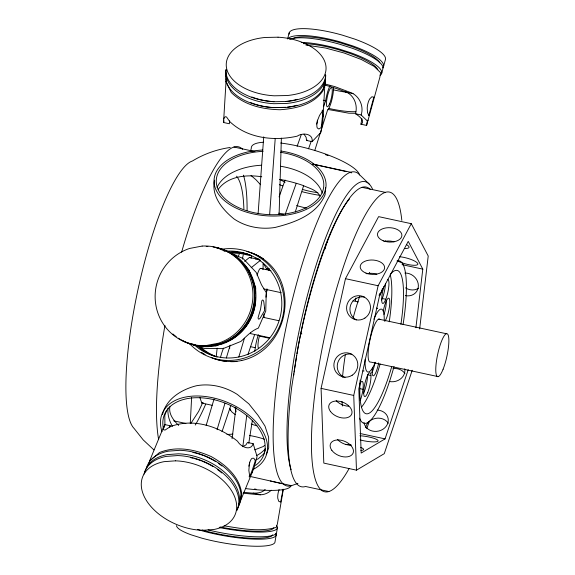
<?xml version="1.0" encoding="UTF-8"?>
<svg xmlns="http://www.w3.org/2000/svg" width="575" height="575" viewBox="0 0 575 575"><rect width="100%" height="100%" fill="white"/><g stroke="black" fill="none" stroke-linecap="round" stroke-linejoin="round"><path stroke-width="0.86" d="M304.017 134.155L306.159 137.396L306.489 140.429L312.11 141.644C313.512 133.328 302.277 132.494 297.203 136.167C274.124 141.321 247.502 138.496 229.763 121.591L226.536 116.977L225.307 116.725L224.3 117.602L223.754 118.989L223.639 122.525L229.339 123.754L229.655 120.858M255.472 297.642C256.393 316.803 242.262 337.144 223.862 342.75M255.588 293.228L255.731 287.924L248.91 269.876L242.348 262.919M279.098 214.77L281.376 138.115M190.26 423.516L191.619 397.62M223.754 118.989L226.191 78.739M312.11 141.644L320.922 132.358L322.827 121.577L324.976 81.981M214.533 180.183C211.003 196.01 222.554 209.508 233.867 218.816A52.181 43.908 -7.8 0 0 274.9 227.499C294.465 222.604 316.71 214.877 325.076 194.752L325.486 187.666M317.4 120.175L317.105 122.626A9.775 2.171 -77.5 0 1 316.602 124.063M258.096 213.728L263.724 136.828M269.661 214.41L275.224 138.41M361.948 118.795L360.899 124.2L366.606 125.436L367.95 120.089M216.286 356.133L217.163 348.141M278.832 320.699L263.58 317.407L263.975 314.036M265.952 297.203L266.944 288.787M415.912 327.736L422.79 269.129L408.236 241.378L379.773 294.673L358.829 388.88L361.172 453.064L385.049 438.89L408.228 369.689M419.649 328.986L428.217 256.004L411.276 223.689L378.609 216.631L345.467 278.681L321.08 388.369L323.811 463.105L356.478 470.163L384.272 453.661L412.21 370.264M232.077 438.732L235.994 407.567M242.844 446.545L246.761 415.38M254.818 351.268L255.264 347.702A19.162 4.118 -77.8 0 1 258.34 334.722M169.798 427.168L170.322 425.78L164.702 424.566L163.3 428.957L163.889 429.956L165.162 430.014L170.15 426.7C193.207 417.795 219.075 426.334 237.59 441.277C240.379 446.509 250.635 451.749 253.173 443.692L247.473 442.455L245.935 444.921L242.736 446.696M248.767 443.296L252.382 420.368M366.606 125.436L367.317 120.951L361.122 114.978L355.508 113.764C358.11 104.6 353.639 93.739 343.843 91.296A44.462 10.817 15.4 0 0 324.753 85.071M283.101 489.188L280.65 502.076L278.731 501.328L277.761 498.245A9.617 3.824 -75.4 0 1 279.091 489.555M283.317 489.361L277.402 523.825L276.302 527.412C259.268 532.155 241.22 528.547 224.113 525.823M276.252 534.621L275.03 541.715A49.953 9.552 9.7 0 1 201.494 538.071L191.231 534.851A49.953 9.552 9.7 0 1 176.511 525.6M277.466 527.527L276.654 532.256A49.953 9.552 9.7 0 1 208.071 529.913M223.639 122.525L223.927 120.865M324.343 83.655L323.107 90.634C313.476 104.643 296.046 108.61 280.061 109.746C262.466 109.343 244.224 105.211 231.287 92.532L225.723 81.355M356.478 470.163L353.74 395.435L378.127 285.739L411.276 223.689M361.122 114.978C363.997 106.806 359.799 96.895 352.051 93.114L334.945 86.66L324.681 83.914M148.623 464.471L149.529 461.064L163.357 427.62M163.846 427.807L164.702 424.566M240.156 499.567L241.737 493.602C239.38 476.402 225.515 464.586 211.176 456.557C194.99 449.341 176.432 445.74 159.469 452.525L149.529 461.064M250.664 150.621L251.297 148.321A56.077 13.642 15.4 0 1 263.544 142.233M287.629 38.669L289.283 32.667M367.871 120.93L379.838 77.359L380.585 72.651L374.073 66.369L361.294 59.477L344.188 53.022L325.364 47.984L305.957 45.102M381.534 73.729L382.792 69.158A49.953 12.154 15.4 0 0 352.101 48.199L339.847 44.282A49.953 12.154 15.4 0 0 289.714 39.38M383.417 66.873L385.3 60.016A49.953 12.154 15.4 0 0 354.617 39.057L342.362 35.14A49.953 12.154 15.4 0 0 289.031 34.248M206.138 425.493L214.072 398.993M226.349 357.952L230.187 345.122M217.062 429.676L224.998 403.168M238.812 357.003L244.44 338.193M295.27 212.002L303.65 185.553M314.733 150.578L327.434 110.479A14.023 3.012 -77.8 0 0 333.543 87.537M222.015 431.688L230.834 405.44M247.904 354.646L254.164 336.023A19.162 4.118 -77.8 0 0 254.596 334.549M279.083 196.909L285.092 180.047M297.11 146.323L301.314 134.521M285.114 214.554L296.226 183.36M308.545 148.796L311.248 141.213M323.567 106.648L325.673 100.747A14.023 3.012 -77.8 0 1 329.928 85.962M265.463 449.549L263.968 453.682L258.254 458.843L255.889 459.763M266.218 454.66L268.719 447.745L268.618 437.208L264.996 426.075L257.995 415.301L248.838 403.837L237.331 394.45A52.878 44.943 33 0 0 196.341 385.775C181.599 389.455 166.103 398.834 162.473 414.64M166.692 410.363L164.809 415.366L164.917 425.392M238.912 504.713L254.057 467.863L257.068 456.528L253.173 443.692M248.788 466.152L249.126 465.319A9.617 3.428 -85.5 0 1 252.051 458.297L253.884 458.253L255.314 460.762L252.461 469.552A9.617 0.625 -70.6 0 1 249.564 476.574L249.219 477.056L249.514 474.799L248.853 470.408L249.406 463.73A9.775 2.034 -77.5 0 0 249.593 462.192M238.302 256.357L239.689 253.093M202.738 402.486L198.698 411.333L190.684 423.682M251.915 472.945L252.403 472.089M218.177 189.477C227.757 176.043 246.618 174.376 261.762 176.798M263.58 317.407L263.688 317.242A9.775 2.099 -77.8 0 1 264.342 316.732M169.891 426.219L170.322 425.78M265.176 489.469C261.948 493.163 256.587 493.242 252.066 493.106A44.462 8.503 9.7 0 1 243.656 492.243M264.629 445.345L263.357 446.495L254.703 449.837M271.321 490.245C268.158 493.163 263.918 494.974 259.569 494.787L243.153 493.199M244.591 261.366L249.442 257.478A19.162 4.118 -77.8 0 1 250.463 257.658M251.182 267.734L260.188 260.504M306.489 140.429L307.179 140.084M360.899 124.2L361.495 123.941A44.462 10.817 15.4 0 0 356.076 114.094L355.508 113.764M222.245 343.412L215.762 346.035L209.695 345.963M241.744 360.496C286.321 350.692 301.322 286.415 263.702 259.268A54.568 51.355 -25.6 0 0 246.934 251.462M249.521 476.301L291.424 485.702L297.929 483.388M230.252 147.473C216.897 149.349 203.938 153.985 192.417 161A138.043 29.656 -77.8 0 0 138.273 288.248A138.043 29.656 -77.8 0 0 134.09 428.433L143.218 439.911L153.935 449.916M355.832 111.622L355.077 111.701A44.462 10.817 15.4 0 1 328.584 108.373M231.761 253.956L240.465 253.503L251.333 255.803M226.931 434.463L232.918 434.147M199.791 397.303L201.832 403.082L203.536 403.01M285.725 107.317L273.664 107.561A46.438 27.298 3 0 1 250.722 102.602M223.97 250.88L225.702 250.901L243.132 258.556L256.249 272.471L261.481 284.798L266.247 292.603L265.758 311.089L258.362 328.088C251.541 330.661 246.265 336.562 240.925 341.406L223.107 348.63L204.032 348.4L199.281 346.308M199.288 345.834L196.686 345.805L191.935 343.713M201.89 345.87L207.093 345.927M355.781 113.311L348.86 113.196L327.764 109.43M251.189 151.103L253.783 151.592M345.467 92.014L353.043 93.653M323.222 100.215L325.673 100.747M233.91 147.028L254.955 151.577M313.727 164.278L350.563 172.241M361.984 187.328L385.315 192.366M278.58 213.145L283.475 214.202M402.047 264.651L422.79 269.129M249.442 257.478L258.427 259.418M345.467 278.681L378.127 285.739M269.653 269.043L266.261 268.309L263.163 263.048M260.453 268.367L270.897 270.624M382.296 298.511L385.782 299.266M353.021 300.783L358.275 301.918M263.817 288.952L281.225 292.711M378.709 319.111L446.372 333.73M300.172 333.586L301.868 333.953M269.689 337.741L251.412 333.787A9.775 2.099 -77.8 0 1 250.506 332.875M268.755 338.114L259.418 336.102L259.138 337.115A9.775 2.099 -77.8 0 0 258.549 348.285M438.272 376.661L370.609 362.034A21.994 4.729 -77.8 0 1 370.077 339.387A21.994 4.729 -77.8 0 1 379.902 319.42M250.362 346.646L255.264 347.702M370.94 375.54L367.454 374.785A12.219 2.623 -77.8 0 1 363.652 393.106M359.461 388.571L362.947 389.325M321.08 388.369L353.74 395.435M359.986 433.471L385.049 438.89M201.832 403.082L212.11 405.31M173.715 420.842L185.869 423.466M328.871 491.524L305.541 486.479A153.309 32.933 -77.8 0 1 291.784 386.587L297.864 348.263A153.309 32.933 -77.8 0 1 370.314 189.484M253.208 493.156L260.683 494.773M346.172 171.587L314.82 164.579A54.568 0.46 12.3 0 0 312.34 164.033M270.351 480.966L282.109 483.676M350.197 172.507L351.706 172.859M202.041 529.92L204.427 530.668A46.438 8.877 9.7 0 0 272.643 534.815M197.584 529.367L202.716 530.977A49.953 9.552 9.7 0 0 254.696 539.149A49.953 9.552 9.7 0 0 275.777 533.277M218.363 248.307L224.696 251.088M231.826 254.222L235.786 255.961L240.558 261.021M279.802 179.465L285.092 182.275M235.197 414.582L231.869 411.966L229.447 408.552M197.397 345.632L201.998 349.758A51.693 48.882 51.9 0 0 213.548 355.803M251.023 175.497L255.961 179.745L260.547 184.719M369.215 184.072L359.296 174.498A160.641 34.514 -77.8 0 0 287.558 320.318A160.641 34.514 -77.8 0 0 291.424 485.702M178.66 425.45C173.779 420.519 168.453 414.151 169.869 406.69M320.002 196.104C316.768 189.721 308.753 188.205 302.831 185.38A50.09 12.247 9 0 0 279.989 179.393M229.856 408.437L230.532 410.636M236.095 411.837L235.017 407.589M322.827 113.8L323.143 116.926M297.081 105.225A46.438 27.298 3 0 1 287.529 107.115M325.709 75.246A49.953 29.361 3 0 1 286.918 101.459L273.944 101.732A49.953 29.361 3 0 1 225.961 69.604M325.421 79.465A49.953 29.361 3 0 1 286.609 107.381L273.635 107.654A49.953 29.361 3 0 1 225.644 75.526M225.723 74.685A49.953 29.361 3 0 1 225.997 72.996M325.579 74.664A49.953 29.361 3 0 1 286.817 103.435L273.844 103.701A49.953 29.361 3 0 1 226.047 69.891M297.39 99.302A46.438 27.298 3 0 1 286.034 101.394M273.98 101.638A46.438 27.298 3 0 1 251.821 96.995M216.868 247.782A49.953 48.767 -70.5 0 1 254.897 293.868A49.953 48.767 -70.5 0 1 220.491 343.893L207.906 346.279A49.953 48.767 -70.5 0 1 181.736 340.134M213.03 247.006A49.953 48.767 -70.5 0 1 254.301 291.963A49.953 48.767 -70.5 0 1 219.988 343.721L207.403 346.107A49.953 48.767 -70.5 0 1 178.329 338.172M176.23 336.684A49.953 48.767 -70.5 0 1 172.924 333.982M206.202 246.524A49.953 48.767 -70.5 0 1 207.913 246.553M216.207 247.803A49.953 48.767 -70.5 0 1 255.853 293.358A49.953 48.767 -70.5 0 1 221.483 344.252L208.905 346.632A49.953 48.767 -70.5 0 1 184.216 341.298M263.041 263.911A19.162 4.118 -77.8 0 1 262.94 269.653M144.037 474.123A49.953 31.452 22.5 0 1 166.247 456.399L177.632 455.565A49.953 31.452 22.5 0 1 224.897 474.928A49.953 31.452 22.5 0 1 236.878 510.37M144.763 472.363A49.953 31.452 22.5 0 1 166.973 454.645L178.358 453.812A49.953 31.452 22.5 0 1 226.493 473.994A49.953 31.452 22.5 0 1 236.828 510.082M239.394 504.361A49.953 31.452 22.5 0 1 238.682 505.849M146.431 468.057A49.953 31.452 22.5 0 1 168.425 451.138L179.81 450.304A49.953 31.452 22.5 0 1 239.703 503.599M192.92 452.424A46.438 29.239 22.5 0 1 203.629 455.637M204.434 455.953A46.438 29.239 22.5 0 1 215.237 461.351M218.292 463.328A46.438 29.239 22.5 0 1 221.921 465.994M190.742 457.686A46.438 29.239 22.5 0 1 193.214 458.268M194.875 458.713A46.438 29.239 22.5 0 1 201.451 460.906M202.256 461.222A46.438 29.239 22.5 0 1 213.059 466.613M217.602 469.631A46.438 29.239 22.5 0 1 221.77 472.938M273.858 527.721A46.438 8.877 9.7 0 1 220.06 526.98M276.438 525.471A49.953 9.552 9.7 0 1 219.197 527.505M327.513 239.358A14.023 3.012 -77.8 0 1 327.24 242.528M326.068 243.972A9.775 2.099 -77.8 0 1 325.155 248.903M382.627 67.965A49.953 12.154 15.4 0 0 352.727 45.914L340.479 41.997A49.953 12.154 15.4 0 0 287.723 38.963M303.327 43.635A46.438 11.299 15.4 0 1 338.237 49.644L349.629 53.288A46.438 11.299 15.4 0 1 377.854 69.64M346.538 92.273A44.462 10.817 15.4 0 1 333.658 89.887M293.516 38.223A46.438 11.299 15.4 0 1 340.12 42.78L351.512 46.431A46.438 11.299 15.4 0 1 379.737 62.783M380.147 75.318A49.953 12.154 15.4 0 0 350.843 52.771L338.596 48.853A49.953 12.154 15.4 0 0 301.243 42.399M257.111 275.324A9.775 2.099 -77.8 0 1 260.985 268.503M255.983 259.512A19.55 4.197 -77.8 0 1 256.083 257.816M265.7 269.567A19.55 4.197 -77.8 0 1 268.503 270.207M267.116 289.606A19.55 4.197 -77.8 0 1 266.52 292.078M251.613 255.861A19.55 4.197 -77.8 0 1 251.095 258.376M242.391 259.124A19.55 4.197 -77.8 0 1 243.247 254.955M229.619 346.531A19.55 4.197 -77.8 0 1 229.684 348.579M220.606 357.032A19.55 4.197 -77.8 0 1 223.56 348.091M293.681 375.489A143.527 30.834 -77.8 0 1 293.904 373.786M294.141 372.082A143.527 30.834 -77.8 0 1 296.678 355.443M296.98 353.668A143.527 30.834 -77.8 0 1 349.485 198.979M158.628 439.523A160.641 34.514 -77.8 0 1 164.946 325.4M181.614 252.217A160.641 34.514 -77.8 0 1 242.636 149.284M280.543 152.31A53.827 31.639 3 0 1 314.072 202.688A53.827 31.639 3 0 1 224.042 197.843A53.827 31.639 3 0 1 263.062 151.369M217.106 187.436A53.827 31.639 3 0 1 261.467 165.233M280.679 166.268A53.827 31.639 3 0 1 322.259 193.099M220.714 249.428A56.077 54.747 -70.5 0 1 281.197 322.043A56.077 54.747 -70.5 0 1 189.017 343.11M251.634 252.935A56.077 54.747 -70.5 0 1 263.609 258.994M236.979 361.459A56.077 54.747 -70.5 0 1 230.668 361.675M226.219 361.38A56.077 54.747 -70.5 0 1 214.008 358.592M243.448 175.131A143.527 30.834 -77.8 0 1 247.085 210.515M205.706 404.175A143.527 30.834 -77.8 0 1 195.263 425.054M241.744 360.496A54.072 51.125 51.9 0 1 211.298 357.564M205.11 354.567A54.072 51.125 51.9 0 1 201.451 352.317M280.679 143.031A56.077 13.642 15.4 0 1 359.562 174.965M163.48 428.878A53.612 33.752 22.5 0 1 225.767 403.377A53.612 33.752 22.5 0 1 255.537 465.405M320.124 195.421A53.612 13.045 15.4 0 1 302.184 191.741M282.699 185.854A53.612 13.045 15.4 0 1 279.349 184.625M306.655 208.1A51.693 25.623 19.4 0 1 296.592 205.527M227.082 251.146A53.612 52.339 -70.5 0 1 278.782 321.684A53.612 52.339 -70.5 0 1 194.487 345.043M280.981 151.024A56.077 32.962 3 0 1 315.919 203.514A56.077 32.962 3 0 1 222.123 198.461A56.077 32.962 3 0 1 262.768 150.046M228.16 252.274A52.167 49.098 -25.6 0 1 249.435 254.783M257.945 258.563A52.167 49.098 -25.6 0 1 260.116 259.864M317.896 192.675A51.693 25.623 19.4 0 1 302.795 189.52M265.542 448.457A53.612 33.752 22.5 0 1 256.357 455.688M172.399 426.334A53.612 33.752 22.5 0 1 168.051 408.085M256.033 489.188A53.612 10.249 9.7 0 1 254.33 489.045M214.834 356.27A53.612 52.339 -70.5 0 1 198.627 346.847M229.713 252.439A53.612 52.339 -70.5 0 1 250.808 255.264M236.519 176.18A133.156 28.606 -77.8 0 1 243.886 208.818M325.551 154.682A53.612 13.045 15.4 0 1 328.03 155.617M291.144 469.717A153.309 32.933 -77.8 0 1 311.945 278.94A153.309 32.933 -77.8 0 1 372.471 188.952M290.907 485.329A56.077 10.717 9.7 0 1 245.705 488.585M217.149 357.075A51.693 48.882 51.9 0 1 205.598 351.03A53.971 51.031 51.9 0 1 200.725 347.243M256.953 425.802A51.153 35.017 0.3 0 1 251.261 424.048M249.478 435.505A51.153 24.603 5.3 0 1 264.435 439.207M162.013 431.703A56.077 35.305 22.5 0 1 227.053 402.22A56.077 35.305 22.5 0 1 253.791 469.078M390.253 274.39A73.327 15.755 -77.8 0 1 400.912 324.293M391.755 366.562A73.327 15.755 -77.8 0 1 368.668 413.432A73.327 15.755 -77.8 0 1 360.18 380.089M379.062 295.342A73.327 15.755 -77.8 0 1 379.766 293.595M390.267 274.886A73.327 15.755 -77.8 0 1 389.246 321.77M380.089 364.047A73.327 15.755 -77.8 0 1 361.395 407.258M378.645 362.918A12.219 2.623 -77.8 0 1 373.93 375.568A12.219 2.623 -77.8 0 1 372.42 367.885M375.152 362.171A12.219 2.623 -77.8 0 1 371.781 372.967M373.872 319.19A32.171 6.914 -77.8 0 1 384.237 320.016M375.087 362.803A32.171 6.914 -77.8 0 1 365.125 359.282M364.068 370.947A32.171 6.914 -77.8 0 1 362.847 370.882M376.546 308.085A32.171 6.914 -77.8 0 1 377.66 308.624M342.412 406.029A83.102 17.854 -77.8 0 1 341.981 401.465M342.52 377.25A83.102 17.854 -77.8 0 1 345.352 354.624M353.215 317.738A83.102 17.854 -77.8 0 1 359.627 296.492M368.956 273.722A83.102 17.854 -77.8 0 1 369.668 272.342M385.451 283.971A12.219 2.623 -77.8 0 1 381.656 299.978M386.292 300.251A12.219 2.623 -77.8 0 1 384.05 314.482M359.72 383.475A12.219 2.623 -77.8 0 1 359.713 385.789M396.958 261.007A83.102 17.854 -77.8 0 1 403.082 324.523M394.019 366.57A83.102 17.854 -77.8 0 1 359.562 418.162M387.572 279.594A12.219 2.623 -77.8 0 1 387.773 292.639A12.219 2.623 -77.8 0 1 382.246 303.039A12.219 2.623 -77.8 0 1 383.963 286.379M382.389 288.715A12.219 2.623 -77.8 0 1 379.888 295.636M383.295 311.061A12.219 2.623 -77.8 0 1 388.147 298.317A12.219 2.623 -77.8 0 1 389.383 307.093A12.219 2.623 -77.8 0 1 384.747 321.375M360.094 383.489A12.219 2.623 -77.8 0 1 363.235 385.034A12.219 2.623 -77.8 0 1 360.273 400.473M349.14 468.488A153.309 32.933 -77.8 0 1 311.485 437.762A153.309 32.933 -77.8 0 1 353.589 239.473A153.309 32.933 -77.8 0 1 401.824 220.39M369.143 421.856A153.309 32.933 -77.8 0 1 366.749 428.591M360.748 447.393A12.219 2.336 9.7 0 1 360.877 450.462M345.474 444.367A12.219 2.336 9.7 0 1 350.7 444.913M351.426 445.1A12.219 7.698 22.5 0 1 337.611 439.573M365.571 427.642A12.219 10.609 -10.4 0 1 375.547 418.384A12.219 10.609 -10.4 0 1 388.298 423.25M377.236 410.09A12.219 10.609 -10.4 0 1 388.283 420.497A12.219 10.609 -10.4 0 1 376.575 431.372A12.219 10.609 -10.4 0 1 364.004 422.381M406.46 244.576A12.219 2.976 15.4 0 1 404.707 248.45M385.609 241.629A12.219 2.976 15.4 0 1 385.53 240.803M404.879 273.067A12.219 10.889 37.8 0 1 418.37 285.516A12.219 10.889 37.8 0 1 405.325 295.593M383.992 241.457A12.219 7.18 3 0 1 394.076 241.831M392.962 368.618A12.219 10.609 -10.4 0 1 404.922 373.613M418.543 288.219A12.219 10.889 37.8 0 1 405.54 287.881M404.735 368.783A12.219 10.609 -10.4 0 1 389.268 381.469M359.95 435.771A12.219 2.336 9.7 0 1 378.113 440.795A12.219 2.336 9.7 0 1 360.123 439.904M399.503 256.73A12.219 2.976 15.4 0 1 415.495 261.532A12.219 2.976 15.4 0 1 413.792 265.291A12.219 2.976 15.4 0 1 397.598 260.928M345.05 377.667A12.219 11.931 -70.5 0 1 337.733 362.875A12.219 11.931 -70.5 0 1 351.857 354.243M366.735 273.779A12.219 7.18 3 0 1 376.812 274.153M356.32 319.908A12.219 11.931 -70.5 0 1 364.557 297.117M348.565 406.209A12.219 7.698 22.5 0 1 336.188 400.653M355.817 297.994A92.568 19.888 -77.8 0 1 355.479 300.754M264.55 308.063L264.55 310.665L260.108 318.227A9.617 2.077 -66.3 0 1 258.11 317.522L260.561 309.249L261.783 300.998A9.617 1.977 -89.3 0 1 263.781 301.702L264.55 308.063M368.834 115.431L373.858 97.146L371.853 96.765L369.718 98.936A9.617 3.802 -80.8 0 0 367.202 108.078L367.504 112.607L368.834 115.431M322.266 118.615L321.166 127.585L318.859 129.03L317.271 127.966A9.617 3.493 -70.6 0 1 317.688 120.067L319.571 115.345L322 111.787L322.453 109.947L322.683 110.716A9.617 0.561 -84.6 0 1 322.266 118.615M202.156 246.064L189.577 248.45A49.953 48.767 -70.5 0 0 155.825 304.951A49.953 48.767 -70.5 0 0 205.908 345.575L218.493 343.189A49.953 48.767 -70.5 0 0 252.238 286.688A49.953 48.767 -70.5 0 0 202.156 246.064M175.454 460.834L164.076 461.66A49.953 31.452 22.5 0 0 145.374 498.762A49.953 31.452 22.5 0 0 202.486 530.33L213.864 529.496A49.953 31.452 22.5 0 0 232.566 492.394A49.953 31.452 22.5 0 0 175.454 460.834M278.027 37.195L265.053 37.468A49.953 29.361 3 0 0 226.449 67.534A49.953 29.361 3 0 0 274.261 95.802L287.234 95.536A49.953 29.361 3 0 0 325.838 65.471A49.953 29.361 3 0 0 278.027 37.195M329.497 103.996A9.775 2.099 -77.8 0 0 331.832 87.982A9.775 2.099 -77.8 0 0 326.794 99.676A9.775 2.099 -77.8 0 0 329.497 103.996M367.77 392.394A12.219 2.623 -77.8 0 0 370.228 372.887A12.219 2.623 -77.8 0 0 363.975 388.657A12.219 2.623 -77.8 0 0 367.77 392.394M443.095 369.222A21.994 4.729 -77.8 0 0 447.566 334.039A21.994 4.729 -77.8 0 0 436.296 362.322A21.994 4.729 -77.8 0 0 443.095 369.222M330.417 411.412A12.219 7.698 22.5 0 0 350.621 415.783A12.219 7.698 22.5 0 0 340.077 401.408A12.219 7.698 22.5 0 0 330.417 411.412M352.216 375.202A12.219 11.931 -70.5 0 0 351.418 354.114A12.219 11.931 -70.5 0 0 333.888 365.635A12.219 11.931 -70.5 0 0 352.216 375.202M383.18 240.745A12.219 7.18 3 0 0 401.882 235.57A12.219 7.18 3 0 0 383.978 228.333A12.219 7.18 3 0 0 383.18 240.745M365.916 273.067A12.219 7.18 3 0 0 384.618 267.893A12.219 7.18 3 0 0 366.713 260.647A12.219 7.18 3 0 0 365.916 273.067M364.917 318.068A12.219 11.931 -70.5 0 0 364.119 296.988A12.219 11.931 -70.5 0 0 346.588 308.502A12.219 11.931 -70.5 0 0 364.917 318.068M331.84 450.333A12.219 7.698 22.5 0 0 352.044 454.703A12.219 7.698 22.5 0 0 341.5 440.328A12.219 7.698 22.5 0 0 331.84 450.333"/></g></svg>
